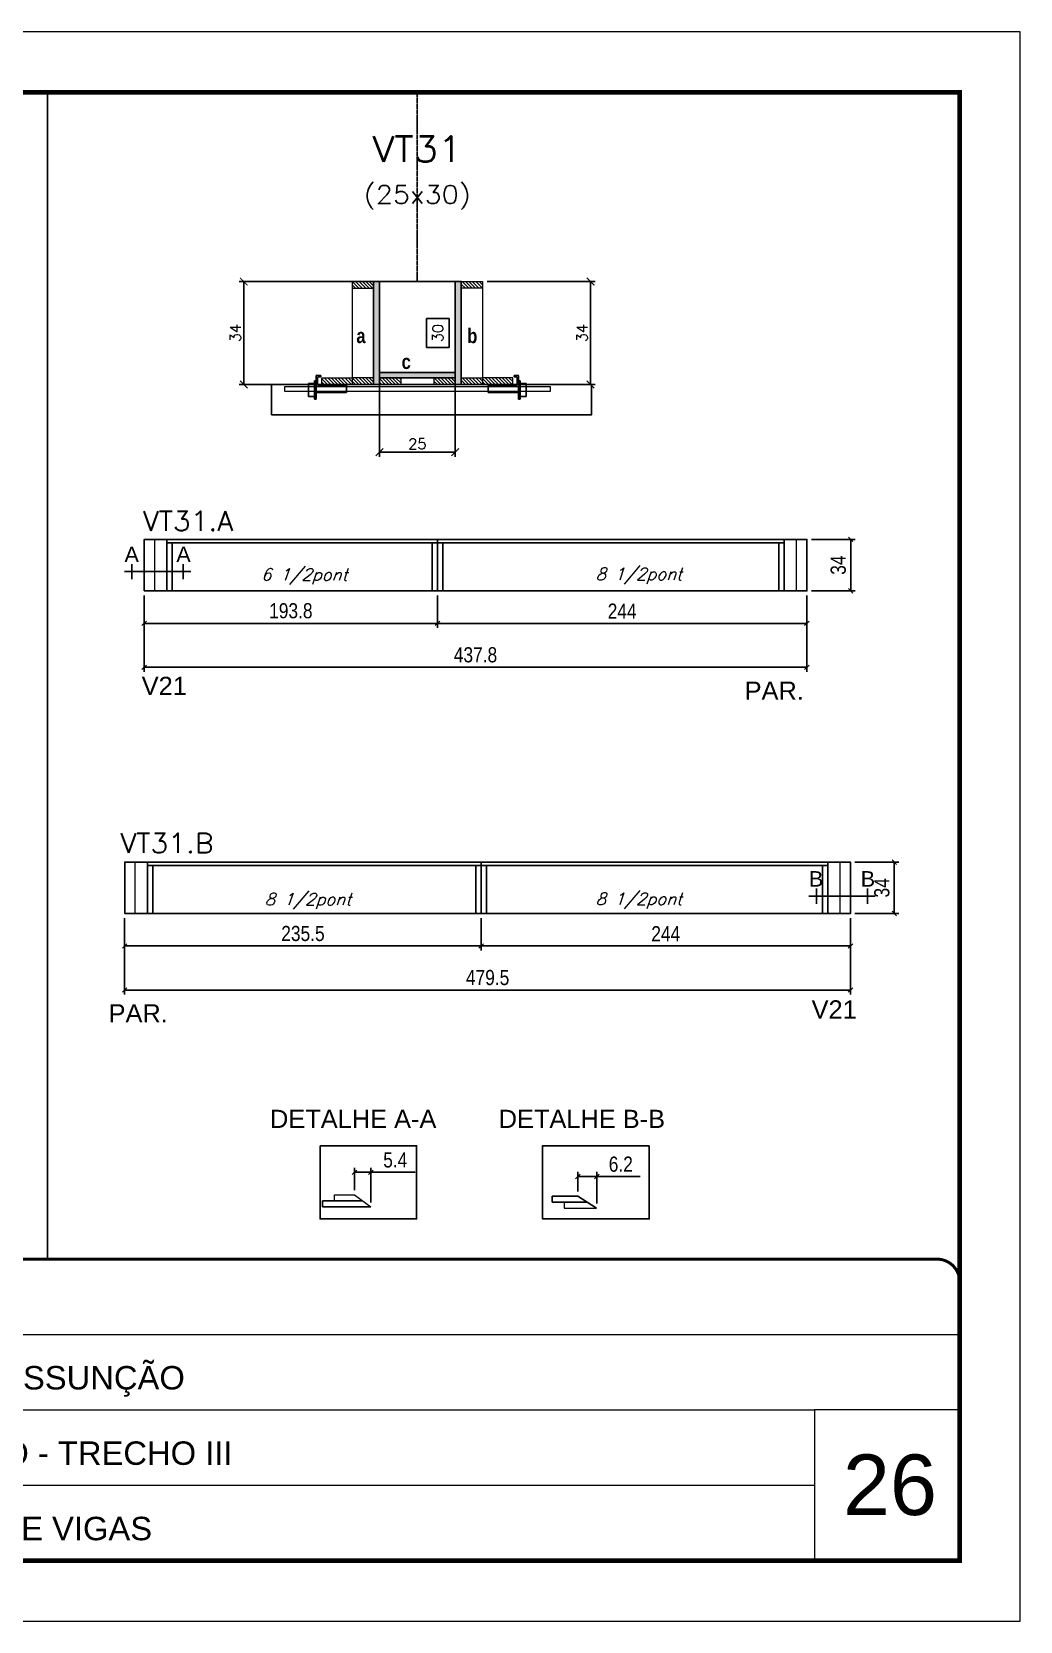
# Model space of a CAD drawing. Extents: x 137137 to 143418, y 10464 to 34486.
# Drawn here: x 139568 to 140221, y 26544 to 27594 of the extents above; entities that cross this region are included whole.
import ezdxf
from ezdxf.enums import TextEntityAlignment as Align

# ---------------------------------------------------------------- set-up
doc = ezdxf.new("R2010")
doc.units = 0
for name, pattern in [('CONTINUO', [0]), ('DASHED', [0.75, 0.5, -0.25]), ('HIDDEN', [0.375, 0.25, -0.125])]:
    doc.linetypes.add(name, pattern=pattern)
for name, color, linetype in [('5', 5, 'Continuous'), ('barrote', 251, 'Continuous'), ('COTA', 241, 'Continuous'), ('Cota Seção (2x)', 4, 'Continuous'), ('detalhes', 4, 'Continuous'), ('Painéis', 200, 'Continuous'), ('presilha', 1, 'Continuous'), ('SARR_2.2x7', 40, 'Continuous'), ('SARR_3.5x7', 81, 'Continuous'), ('texto', 7, 'Continuous'), ('Texto de Titulo', 7, 'Continuous'), ('Texto Qtd Sarr', 242, 'Continuous')]:
    doc.layers.add(name, color=color, linetype=linetype)
for name, color, linetype, lineweight in [('CARIMBO', 255, 'Continuous', 9), ('CONCRETO', 251, 'Continuous', 25), ('Escoras', 2, 'Continuous', 25), ('Folhas', 255, 'Continuous', 9), ('Hachura', 251, 'Continuous', 9), ('Madeira', 126, 'Continuous', 18), ('Sarr 2.2x7', 40, 'Continuous', 9), ('SARRAFO DE PRESSAO', 251, 'DASHED', 9), ('SCO-___-LAJ', 2, 'Continuous', 0), ('Texto Seção', 7, 'Continuous', 15)]:
    doc.layers.add(name, color=color, linetype=linetype, lineweight=lineweight)
doc.styles.add('ARIAL', font='arial.ttf')
doc.styles.add('COTA TECNICA', font='techl___.ttf', dxfattribs={"height": 10})
doc.styles.add('REGUA-120', font='ROMANS.shx', dxfattribs={"height": 15})
doc.styles.add('Romans', font='romans.shx')
doc.styles.get("Standard").update_dxf_attribs({"font": 'arial.ttf'})
doc.styles.add('TECNICA', font='techb___.ttf', dxfattribs={"height": 10})
doc.dimstyles.new('Cota Seção (2x)', dxfattribs={"dimtxt": 7, "dimasz": 5, "dimexe": 3, "dimexo": 3, "dimgap": 2, "dimtad": 3, "dimdec": 1, "dimlfac": 0.5, "dimzin": 12, "dimdsep": 46, "dimtxsty": 'Romans', "dimblk": 'ARCHTICK', "dimcen": 0, "dimclrd": 4, "dimclre": 4, "dimclrt": 1, "dimadec": 1, "dimazin": 3, "dimtfac": 1, "dimtdec": 1, "dimtmove": 0, "dimatfit": 3, "dimldrblk": 'OBLIQUE', "dimfxl": 1, "dimtolj": 1, "dimtzin": 12, "dimarcsym": 0})
doc.dimstyles.new('Cota Seção interna', dxfattribs={"dimtxt": 7, "dimasz": 6, "dimexe": 0.18, "dimexo": 2, "dimgap": -4, "dimtad": 3, "dimdec": 1, "dimlfac": 0.5, "dimzin": 12, "dimdsep": 46, "dimtxsty": 'Romans', "dimblk": 'ARCHTICK', "dimcen": 0.09, "dimse1": 1, "dimse2": 1, "dimsd1": 1, "dimsd2": 1, "dimclrd": 180, "dimclre": 5, "dimclrt": 1, "dimadec": 0, "dimazin": 3, "dimtfac": 1, "dimtdec": 1, "dimtofl": 0, "dimtmove": 0, "dimatfit": 3, "dimldrblk": 'ARCHTICK', "dimfxl": 1, "dimtolj": 1, "dimtzin": 0, "dimarcsym": 0})
doc.dimstyles.new('PAINEL', dxfattribs={"dimtxt": 10, "dimasz": 3, "dimexe": 3, "dimexo": 3, "dimgap": 3, "dimtad": 1, "dimdec": 1, "dimzin": 12, "dimdsep": 46, "dimtxsty": 'COTA TECNICA', "dimblk1": 'OBLIQUE', "dimblk2": 'OBLIQUE', "dimsah": 1, "dimcen": 0.9, "dimclrd": 4, "dimclre": 4, "dimclrt": 240, "dimadec": 1, "dimazin": 3, "dimtfac": 1, "dimtdec": 1, "dimtmove": 0, "dimatfit": 3, "dimfxl": 1, "dimtolj": 1, "dimtzin": 12, "dimarcsym": 0})
pattern_1 = [(315, (162766.0942, 19131.6818), (1.12253202, 1.12253202), [])]
pattern_2 = [(315, (162754.0942, 19131.6818), (1.12253202, 1.12253202), [])]

# ---------------------------------------------------------------- blocks, each defined once
blk = doc.blocks.new('_ArchTick')
at = {"color": 0, "linetype": 'ByBlock', "const_width": 0.15}
blk.add_lwpolyline([(-0.5, -0.5), (0.5, 0.5)], dxfattribs=at)
blk = doc.blocks.new('*D262')
at = {"layer": 'COTA', "color": 4, "lineweight": -2, "transparency": 16777216}
for p, q in [((139794.5, 27429.3), (139704.8, 27429.3)), ((139707.8, 27361.3), (139707.8, 27429.3)), ((139756.5, 27361.3), (139704.8, 27361.3))]:
    blk.add_line(p, q, dxfattribs=at)
at = {"layer": 'Defpoints', "color": 0, "transparency": 16777216}
for p in [(139707.8, 27429.3), (139797.5, 27429.3), (139759.5, 27361.3)]:
    blk.add_point(p, dxfattribs=at)
at = {"layer": 'COTA', "color": 4, "lineweight": -2, "transparency": 16777216, "xscale": 5, "yscale": 5, "zscale": 5}
for p, rotation in [((139707.8, 27429.3), 90), ((139707.8, 27361.3), 270)]:
    blk.add_blockref('_ArchTick', p, dxfattribs=dict(at, rotation=rotation))
at = {"layer": 'COTA', "color": 1, "transparency": 16777216, "insert": (139702.3, 27395.3), "char_height": 7, "attachment_point": 5, "rotation": 90, "style": 'Romans'}
blk.add_mtext('\\A1;34', dxfattribs=at)
blk = doc.blocks.new('_Oblique')
at = {"color": 0, "linetype": 'ByBlock', "lineweight": -2}
blk.add_line((-0.5, -0.5), (0.5, 0.5), dxfattribs=at)
blk = doc.blocks.new('*D263')
at = {"layer": 'COTA', "color": 4, "lineweight": -2, "transparency": 16777216}
for p, q in [((139868.5, 27429.3), (139939.9, 27429.3)), ((139936.9, 27361.3), (139936.9, 27429.3)), ((139888.5, 27361.3), (139939.9, 27361.3))]:
    blk.add_line(p, q, dxfattribs=at)
at = {"layer": 'Defpoints', "color": 0, "transparency": 16777216}
for p in [(139865.5, 27429.3), (139936.9, 27429.3), (139885.5, 27361.3)]:
    blk.add_point(p, dxfattribs=at)
at = {"layer": 'COTA', "color": 4, "lineweight": -2, "transparency": 16777216, "xscale": 5, "yscale": 5, "zscale": 5}
for p, rotation in [((139936.9, 27429.3), 90), ((139936.9, 27361.3), 270)]:
    blk.add_blockref('_ArchTick', p, dxfattribs=dict(at, rotation=rotation))
at = {"layer": 'COTA', "color": 1, "transparency": 16777216, "insert": (139931.4, 27395.3), "char_height": 7, "attachment_point": 5, "rotation": 90, "style": 'Romans'}
blk.add_mtext('\\A1;34', dxfattribs=at)
blk = doc.blocks.new('*D264')
at = {"layer": 'Cota Seção (2x)', "color": 180, "lineweight": -2, "transparency": 16777216}
for p, q in [((139843.5, 27405), (139828.5, 27405)), ((139828.5, 27405), (139828.5, 27385.7)), ((139843.5, 27385.7), (139843.5, 27405)), ((139828.5, 27385.7), (139843.5, 27385.7))]:
    blk.add_line(p, q, dxfattribs=at)
at = {"layer": 'Defpoints', "color": 0, "transparency": 16777216}
for p in [(139847.5, 27429.3), (139847.5, 27429.3), (139847.5, 27369.3)]:
    blk.add_point(p, dxfattribs=at)
at = {"layer": 'Cota Seção (2x)', "color": 1, "transparency": 16777216, "insert": (139836, 27395.3), "char_height": 7, "attachment_point": 5, "rotation": 90, "style": 'Romans'}
blk.add_mtext('\\A1;30', dxfattribs=at)
blk = doc.blocks.new('titulo1')
at = {"layer": 'Defpoints', "color": 252, "linetype": 'HIDDEN', "ltscale": 2}
blk.add_line((0, 0), (0, 125), dxfattribs=at)
at = {"layer": 'Defpoints', "style": 'Romans', "oblique": 15}
blk.add_attdef('FOLHA', text='', height=10, dxfattribs=at).set_placement((0, 15.6), align=Align.MIDDLE_CENTER)
at = {"layer": 'Texto Qtd Sarr', "color": 3, "style": 'Romans', "oblique": 15}
for tag, height, p in [('TITULO', 17, (0, 71.4)), ('SEÇÃO', 12, (0, 41.5))]:
    blk.add_attdef(tag, text='', height=height, dxfattribs=at).set_placement(p, align=Align.MIDDLE_CENTER)
blk = doc.blocks.new('PRESILHA METÁLICA 1')
at = {"layer": 'presilha'}
for p, q in [((7.5, 10.6), (7.5, 19.9)), ((12, 21), (8.6, 21)), ((9, 11.6), (9, 18.9)), ((12, 19.5), (9.6, 19.5)), ((12, 21), (12, 19.5)), ((0, 13), (6, 13)), ((0, 13), (0, 0)), ((6, 0), (0, 0)), ((6, 15.5), (7.5, 15.5)), ((6, -2.5), (6, 15.5)), ((6, 13), (6, 0)), ((7.5, 15.5), (7.5, -2.5)), ((37.5, 4.1), (7.5, 4.1)), ((37.5, 11), (9.6, 11)), ((37.5, 11), (37.5, 4.1)), ((7.5, -2.5), (6, -2.5))]:
    blk.add_line(p, q, dxfattribs=at)
for centre, radius, start, end in [((8.6, 19.9), 1.14, 90, 180), ((9.6, 18.9), 0.57, 90, 180), ((9.6, 11.6), 0.57, 180, 270)]:
    blk.add_arc(centre, radius, start, end, dxfattribs=at)
blk = doc.blocks.new('*D265')
at = {"layer": 'COTA', "color": 4, "lineweight": -2, "transparency": 16777216}
for p, q in [((139797.5, 27362.7), (139797.5, 27313.6)), ((139847.5, 27362.7), (139847.5, 27313.6)), ((139797.5, 27316.6), (139847.5, 27316.6))]:
    blk.add_line(p, q, dxfattribs=at)
at = {"layer": 'Defpoints', "color": 0, "transparency": 16777216}
for p in [(139797.5, 27365.7), (139847.5, 27365.7), (139847.5, 27316.6)]:
    blk.add_point(p, dxfattribs=at)
at = {"layer": 'COTA', "color": 4, "lineweight": -2, "transparency": 16777216, "xscale": 5, "yscale": 5, "zscale": 5, "rotation": 180}
blk.add_blockref('_ArchTick', (139797.5, 27316.6), dxfattribs=at)
at = {"layer": 'COTA', "color": 4, "lineweight": -2, "transparency": 16777216, "xscale": 5, "yscale": 5, "zscale": 5}
blk.add_blockref('_ArchTick', (139847.5, 27316.6), dxfattribs=at)
at = {"layer": 'COTA', "color": 1, "transparency": 16777216, "insert": (139822.5, 27322.1), "char_height": 7, "attachment_point": 5, "style": 'Romans'}
blk.add_mtext('\\A1;25', dxfattribs=at)
blk = doc.blocks.new('*D266')
at = {"layer": 'COTA', "color": 4, "linetype": 'ByBlock', "lineweight": -2, "transparency": 16777216}
for p, q in [((140082.8, 27259), (140111.8, 27259)), ((140108.8, 27259), (140108.8, 27225)), ((140082.8, 27225), (140111.8, 27225))]:
    blk.add_line(p, q, dxfattribs=at)
at = {"layer": 'Defpoints', "color": 0, "linetype": 'ByBlock', "transparency": 16777216}
for p in [(140079.8, 27259), (140079.8, 27225), (140108.8, 27225)]:
    blk.add_point(p, dxfattribs=at)
at = {"layer": 'COTA', "color": 4, "linetype": 'ByBlock', "lineweight": -2, "transparency": 16777216, "xscale": 3, "yscale": 3, "zscale": 3}
for p, rotation in [((140108.8, 27259), 90), ((140108.8, 27225), 270)]:
    blk.add_blockref('_Oblique', p, dxfattribs=dict(at, rotation=rotation))
at = {"layer": 'COTA', "color": 240, "linetype": 'ByBlock', "transparency": 16777216, "insert": (140100.6, 27242), "char_height": 10, "attachment_point": 5, "rotation": 90, "style": 'COTA TECNICA'}
blk.add_mtext('\\A1;34', dxfattribs=at)
blk = doc.blocks.new('*D267')
at = {"layer": 'Defpoints', "color": 0, "linetype": 'ByBlock', "transparency": 16777216}
for p in [(139642, 27225), (140079.8, 27225), (139642, 27174.5)]:
    blk.add_point(p, dxfattribs=at)
at = {"layer": 'Escoras', "color": 4, "linetype": 'ByBlock', "lineweight": -2, "transparency": 16777216}
for p, q in [((139642, 27222), (139642, 27171.5)), ((140079.8, 27222), (140079.8, 27171.5)), ((140079.8, 27174.5), (139642, 27174.5))]:
    blk.add_line(p, q, dxfattribs=at)
at = {"layer": 'Escoras', "color": 4, "linetype": 'ByBlock', "lineweight": -2, "transparency": 16777216, "xscale": 3, "yscale": 3, "zscale": 3, "rotation": 180}
blk.add_blockref('_Oblique', (139642, 27174.5), dxfattribs=at)
at = {"layer": 'Escoras', "color": 4, "linetype": 'ByBlock', "lineweight": -2, "transparency": 16777216, "xscale": 3, "yscale": 3, "zscale": 3}
blk.add_blockref('_Oblique', (140079.8, 27174.5), dxfattribs=at)
at = {"layer": 'Escoras', "color": 240, "linetype": 'ByBlock', "transparency": 16777216, "insert": (139860.9, 27182.7), "char_height": 10, "attachment_point": 5, "style": 'COTA TECNICA'}
blk.add_mtext('\\A1;437.8', dxfattribs=at)
blk = doc.blocks.new('*D825')
at = {"layer": 'Defpoints', "color": 0, "linetype": 'ByBlock', "transparency": 16777216}
for p in [(139642, 27225), (139835.8, 27225), (139835.8, 27203.5)]:
    blk.add_point(p, dxfattribs=at)
at = {"layer": 'Escoras', "color": 4, "linetype": 'ByBlock', "lineweight": -2, "transparency": 16777216}
for p, q in [((139642, 27222), (139642, 27200.5)), ((139835.8, 27222), (139835.8, 27200.5)), ((139642, 27203.5), (139835.8, 27203.5))]:
    blk.add_line(p, q, dxfattribs=at)
at = {"layer": 'Escoras', "color": 4, "linetype": 'ByBlock', "lineweight": -2, "transparency": 16777216, "xscale": 3, "yscale": 3, "zscale": 3, "rotation": 180}
blk.add_blockref('_Oblique', (139642, 27203.5), dxfattribs=at)
at = {"layer": 'Escoras', "color": 4, "linetype": 'ByBlock', "lineweight": -2, "transparency": 16777216, "xscale": 3, "yscale": 3, "zscale": 3}
blk.add_blockref('_Oblique', (139835.8, 27203.5), dxfattribs=at)
at = {"layer": 'Escoras', "color": 240, "linetype": 'ByBlock', "transparency": 16777216, "insert": (139738.9, 27211.8), "char_height": 10, "attachment_point": 5, "style": 'COTA TECNICA'}
blk.add_mtext('\\A1;193.8', dxfattribs=at)
blk = doc.blocks.new('*D826')
at = {"layer": 'Defpoints', "color": 0, "linetype": 'ByBlock', "transparency": 16777216}
for p in [(139835.8, 27225), (140079.8, 27225), (140079.8, 27203.5)]:
    blk.add_point(p, dxfattribs=at)
at = {"layer": 'Escoras', "color": 4, "linetype": 'ByBlock', "lineweight": -2, "transparency": 16777216}
for p, q in [((139835.8, 27222), (139835.8, 27200.5)), ((140079.8, 27222), (140079.8, 27200.5)), ((139835.8, 27203.5), (140079.8, 27203.5))]:
    blk.add_line(p, q, dxfattribs=at)
at = {"layer": 'Escoras', "color": 4, "linetype": 'ByBlock', "lineweight": -2, "transparency": 16777216, "xscale": 3, "yscale": 3, "zscale": 3, "rotation": 180}
blk.add_blockref('_Oblique', (139835.8, 27203.5), dxfattribs=at)
at = {"layer": 'Escoras', "color": 4, "linetype": 'ByBlock', "lineweight": -2, "transparency": 16777216, "xscale": 3, "yscale": 3, "zscale": 3}
blk.add_blockref('_Oblique', (140079.8, 27203.5), dxfattribs=at)
at = {"layer": 'Escoras', "color": 240, "linetype": 'ByBlock', "transparency": 16777216, "insert": (139957.8, 27211.6), "char_height": 10, "attachment_point": 5, "style": 'COTA TECNICA'}
blk.add_mtext('\\A1;244', dxfattribs=at)
blk = doc.blocks.new('*D268')
at = {"layer": 'COTA', "color": 4, "linetype": 'ByBlock', "lineweight": -2, "transparency": 16777216}
for p, q in [((140111.6, 27045.8), (140140.6, 27045.8)), ((140137.6, 27045.8), (140137.6, 27011.8)), ((140111.6, 27011.8), (140140.6, 27011.8))]:
    blk.add_line(p, q, dxfattribs=at)
at = {"layer": 'Defpoints', "color": 0, "linetype": 'ByBlock', "transparency": 16777216}
for p in [(140108.6, 27045.8), (140108.6, 27011.8), (140137.6, 27011.8)]:
    blk.add_point(p, dxfattribs=at)
at = {"layer": 'COTA', "color": 4, "linetype": 'ByBlock', "lineweight": -2, "transparency": 16777216, "xscale": 3, "yscale": 3, "zscale": 3}
for p, rotation in [((140137.6, 27045.8), 90), ((140137.6, 27011.8), 270)]:
    blk.add_blockref('_Oblique', p, dxfattribs=dict(at, rotation=rotation))
at = {"layer": 'COTA', "color": 240, "linetype": 'ByBlock', "transparency": 16777216, "insert": (140129.4, 27028.8), "char_height": 10, "attachment_point": 5, "rotation": 90, "style": 'COTA TECNICA'}
blk.add_mtext('\\A1;34', dxfattribs=at)
blk = doc.blocks.new('*D269')
at = {"layer": 'Defpoints', "color": 0, "linetype": 'ByBlock', "transparency": 16777216}
for p in [(139629.1, 27011.8), (140108.6, 27011.8), (139629.1, 26961.3)]:
    blk.add_point(p, dxfattribs=at)
at = {"layer": 'Escoras', "color": 4, "linetype": 'ByBlock', "lineweight": -2, "transparency": 16777216}
for p, q in [((139629.1, 27008.8), (139629.1, 26958.3)), ((140108.6, 27008.8), (140108.6, 26958.3)), ((140108.6, 26961.3), (139629.1, 26961.3))]:
    blk.add_line(p, q, dxfattribs=at)
at = {"layer": 'Escoras', "color": 4, "linetype": 'ByBlock', "lineweight": -2, "transparency": 16777216, "xscale": 3, "yscale": 3, "zscale": 3, "rotation": 180}
blk.add_blockref('_Oblique', (139629.1, 26961.3), dxfattribs=at)
at = {"layer": 'Escoras', "color": 4, "linetype": 'ByBlock', "lineweight": -2, "transparency": 16777216, "xscale": 3, "yscale": 3, "zscale": 3}
blk.add_blockref('_Oblique', (140108.6, 26961.3), dxfattribs=at)
at = {"layer": 'Escoras', "color": 240, "linetype": 'ByBlock', "transparency": 16777216, "insert": (139868.9, 26969.5), "char_height": 10, "attachment_point": 5, "style": 'COTA TECNICA'}
blk.add_mtext('\\A1;479.5', dxfattribs=at)
blk = doc.blocks.new('*D827')
at = {"layer": 'Defpoints', "color": 0, "linetype": 'ByBlock', "transparency": 16777216}
for p in [(139629.1, 27011.8), (139864.6, 27011.8), (139864.6, 26990.4)]:
    blk.add_point(p, dxfattribs=at)
at = {"layer": 'Escoras', "color": 4, "linetype": 'ByBlock', "lineweight": -2, "transparency": 16777216}
for p, q in [((139629.1, 27008.8), (139629.1, 26987.4)), ((139864.6, 27008.8), (139864.6, 26987.4)), ((139629.1, 26990.4), (139864.6, 26990.4))]:
    blk.add_line(p, q, dxfattribs=at)
at = {"layer": 'Escoras', "color": 4, "linetype": 'ByBlock', "lineweight": -2, "transparency": 16777216, "xscale": 3, "yscale": 3, "zscale": 3, "rotation": 180}
blk.add_blockref('_Oblique', (139629.1, 26990.4), dxfattribs=at)
at = {"layer": 'Escoras', "color": 4, "linetype": 'ByBlock', "lineweight": -2, "transparency": 16777216, "xscale": 3, "yscale": 3, "zscale": 3}
blk.add_blockref('_Oblique', (139864.6, 26990.4), dxfattribs=at)
at = {"layer": 'Escoras', "color": 240, "linetype": 'ByBlock', "transparency": 16777216, "insert": (139746.9, 26998.6), "char_height": 10, "attachment_point": 5, "style": 'COTA TECNICA'}
blk.add_mtext('\\A1;235.5', dxfattribs=at)
blk = doc.blocks.new('*D828')
at = {"layer": 'Defpoints', "color": 0, "linetype": 'ByBlock', "transparency": 16777216}
for p in [(139864.6, 27011.8), (140108.6, 27011.8), (140108.6, 26990.4)]:
    blk.add_point(p, dxfattribs=at)
at = {"layer": 'Escoras', "color": 4, "linetype": 'ByBlock', "lineweight": -2, "transparency": 16777216}
for p, q in [((139864.6, 27008.8), (139864.6, 26987.4)), ((140108.6, 27008.8), (140108.6, 26987.4)), ((139864.6, 26990.4), (140108.6, 26990.4))]:
    blk.add_line(p, q, dxfattribs=at)
at = {"layer": 'Escoras', "color": 4, "linetype": 'ByBlock', "lineweight": -2, "transparency": 16777216, "xscale": 3, "yscale": 3, "zscale": 3, "rotation": 180}
blk.add_blockref('_Oblique', (139864.6, 26990.4), dxfattribs=at)
at = {"layer": 'Escoras', "color": 4, "linetype": 'ByBlock', "lineweight": -2, "transparency": 16777216, "xscale": 3, "yscale": 3, "zscale": 3}
blk.add_blockref('_Oblique', (140108.6, 26990.4), dxfattribs=at)
at = {"layer": 'Escoras', "color": 240, "linetype": 'ByBlock', "transparency": 16777216, "insert": (139986.6, 26998.5), "char_height": 10, "attachment_point": 5, "style": 'COTA TECNICA'}
blk.add_mtext('\\A1;244', dxfattribs=at)
blk = doc.blocks.new('9999999999')
at = {"color": 30, "linetype": 'CONTINUO'}
for p, q in [((98564.6, 34379.6), (99584, 34379.6)), ((98564.6, 34329.8), (99488, 34329.8)), ((99584, 34329.8), (99488, 34329.8)), ((99488, 34329.8), (99488, 34230.2)), ((98564.6, 34280), (99488, 34280))]:
    blk.add_line(p, q, dxfattribs=at)
at = {"color": 30, "linetype": 'CONTINUO', "const_width": 2}
blk.add_lwpolyline([(99584, 34230.2), (99584, 34414.4, 0.414214), (99569, 34429.4), (98229, 34429.4, 0.414214), (98214, 34414.4), (98214, 34245.2, 0.414214), (98229, 34230.2), (99584, 34230.2)], format="xyb", dxfattribs=at)
at = {"layer": 'Folhas'}
blk.add_lwpolyline([(98139, 34190.2), (99624, 34190.2), (99624, 35240.2), (98139, 35240.2)], close=True, dxfattribs=at)
at = {"layer": 'Folhas', "color": 30, "const_width": 3}
blk.add_lwpolyline([(98214, 34230.2), (99584, 34230.2), (99584, 35200.2), (98214, 35200.2)], close=True, dxfattribs=at)
at = {"color": 7, "linetype": 'Continuous', "ltscale": 5, "style": 'ARIAL'}
for s, p in [('HOSPITAL ASSUNÇÃO', (98837.7, 34343.3)), ('2° SUBSOLO - TRECHO III', (98837.7, 34293.5)), ('LATERAIS DE VIGAS', (98837.7, 34243.7))]:
    blk.add_text(s, height=15.483, dxfattribs=at).set_placement(p)
blk = doc.blocks.new('*D87')
at = {"layer": 'Defpoints', "color": 0, "linetype": 'ByBlock', "transparency": 16777216}
for p in [(139941, 26838.1), (139928.5, 26825.2), (139941, 26817.2)]:
    blk.add_point(p, dxfattribs=at)
at = {"layer": 'Escoras', "color": 4, "linetype": 'ByBlock', "lineweight": -2, "transparency": 16777216}
for p, q in [((139928.5, 26828.2), (139928.5, 26841.1)), ((139928.5, 26838.1), (139941, 26838.1)), ((139941, 26820.2), (139941, 26841.1)), ((139941, 26838.1), (139969.8, 26838.1))]:
    blk.add_line(p, q, dxfattribs=at)
at = {"layer": 'Escoras', "color": 4, "linetype": 'ByBlock', "lineweight": -2, "transparency": 16777216, "xscale": 3, "yscale": 3, "zscale": 3, "rotation": 180}
blk.add_blockref('_Oblique', (139928.5, 26838.1), dxfattribs=at)
at = {"layer": 'Escoras', "color": 4, "linetype": 'ByBlock', "lineweight": -2, "transparency": 16777216, "xscale": 3, "yscale": 3, "zscale": 3}
blk.add_blockref('_Oblique', (139941, 26838.1), dxfattribs=at)
at = {"layer": 'Escoras', "color": 240, "linetype": 'ByBlock', "transparency": 16777216, "insert": (139956.9, 26846.2), "char_height": 10, "attachment_point": 5, "style": 'COTA TECNICA'}
blk.add_mtext('\\A1;6.2', dxfattribs=at)
blk = doc.blocks.new('*D88')
at = {"layer": 'Defpoints', "color": 0, "linetype": 'ByBlock', "transparency": 16777216}
for p in [(139781, 26840.9), (139781, 26826), (139791.8, 26818)]:
    blk.add_point(p, dxfattribs=at)
at = {"layer": 'Escoras', "color": 4, "linetype": 'ByBlock', "lineweight": -2, "transparency": 16777216}
for p, q in [((139781, 26829), (139781, 26843.9)), ((139781, 26840.9), (139791.8, 26840.9)), ((139791.8, 26821), (139791.8, 26843.9)), ((139791.8, 26840.9), (139821.1, 26840.9))]:
    blk.add_line(p, q, dxfattribs=at)
at = {"layer": 'Escoras', "color": 4, "linetype": 'ByBlock', "lineweight": -2, "transparency": 16777216, "xscale": 3, "yscale": 3, "zscale": 3, "rotation": 180}
blk.add_blockref('_Oblique', (139781, 26840.9), dxfattribs=at)
at = {"layer": 'Escoras', "color": 4, "linetype": 'ByBlock', "lineweight": -2, "transparency": 16777216, "xscale": 3, "yscale": 3, "zscale": 3}
blk.add_blockref('_Oblique', (139791.8, 26840.9), dxfattribs=at)
at = {"layer": 'Escoras', "color": 240, "linetype": 'ByBlock', "transparency": 16777216, "insert": (139807.9, 26849), "char_height": 10, "attachment_point": 5, "style": 'COTA TECNICA'}
blk.add_mtext('\\A1;5.4', dxfattribs=at)

msp = doc.modelspace()

# ---------------------------------------------------------------- hatches: boundary and pattern name
at = {"layer": 'Hachura'}
h = msp.add_hatch(dxfattribs=at)
h.set_pattern_fill('ANSI31', color=256, scale=0.5, angle=270, style=0)
h.set_pattern_definition([(315, (162754.0942, 19121.6818), (1.12253202, 1.12253202), [])])
h.paths.add_polyline_path([(139793.47, 27424.93), (139793.47, 27429.33), (139779.47, 27429.33), (139779.47, 27424.93)])
h = msp.add_hatch(color=256, dxfattribs=at)
h.dxf.hatch_style = 1
h.paths.add_polyline_path([(139793.47, 27429.33), (139797.47, 27429.33), (139797.47, 27361.33), (139793.47, 27361.33)])
h = msp.add_hatch(color=256, dxfattribs=at)
h.dxf.hatch_style = 1
h.paths.add_polyline_path([(139851.46, 27429.33), (139847.46, 27429.33), (139847.47, 27361.33), (139851.47, 27361.33)])
h = msp.add_hatch(dxfattribs=at)
h.set_pattern_fill('ANSI31', color=256, scale=0.5, angle=270, style=0)
h.set_pattern_definition([(315, (162766.1038, 19121.6818), (1.12253202, 1.12253202), [])])
h.paths.add_polyline_path([(139851.46, 27424.93), (139851.46, 27429.33), (139865.46, 27429.33), (139865.46, 27424.93)])
h = msp.add_hatch(dxfattribs=at)
h.set_pattern_fill('ANSI31', color=256, scale=0.5, angle=270, style=0)
h.set_pattern_definition(pattern_2)
h.paths.add_polyline_path([(139759.47, 27361.33), (139759.47, 27365.73), (139779.47, 27365.73), (139779.47, 27361.33)])
h = msp.add_hatch(dxfattribs=at)
h.set_pattern_fill('ANSI31', color=256, scale=0.5, angle=270, style=0)
h.set_pattern_definition([(315, (162754.0942, 19058.0818), (1.12253202, 1.12253202), [])])
h.paths.add_polyline_path([(139793.47, 27361.33), (139793.47, 27365.73), (139779.47, 27365.73), (139779.47, 27361.33)])
h = msp.add_hatch(color=256, dxfattribs=at)
h.dxf.hatch_style = 1
h.paths.add_polyline_path([(139797.47, 27365.73), (139797.47, 27369.33), (139847.47, 27369.33), (139847.47, 27365.73)])
h = msp.add_hatch(dxfattribs=at)
h.set_pattern_fill('ANSI31', color=256, scale=0.5, angle=270, style=0)
h.set_pattern_definition(pattern_2)
h.paths.add_polyline_path([(139797.47, 27361.33), (139797.47, 27365.73), (139811.47, 27365.73), (139811.47, 27361.33)])
h = msp.add_hatch(dxfattribs=at)
h.set_pattern_fill('ANSI31', color=256, scale=0.5, angle=270, style=0)
h.set_pattern_definition(pattern_1)
h.paths.add_polyline_path([(139847.47, 27361.33), (139847.47, 27365.73), (139833.47, 27365.73), (139833.47, 27361.33)])
h = msp.add_hatch(dxfattribs=at)
h.set_pattern_fill('ANSI31', color=256, scale=0.5, angle=270, style=0)
h.set_pattern_definition([(315, (162766.0942, 19058.0818), (1.12253202, 1.12253202), [])])
h.paths.add_polyline_path([(139851.47, 27361.33), (139851.47, 27365.73), (139865.47, 27365.73), (139865.47, 27361.33)])
h = msp.add_hatch(dxfattribs=at)
h.set_pattern_fill('ANSI31', color=256, scale=0.5, angle=270, style=0)
h.set_pattern_definition(pattern_1)
h.paths.add_polyline_path([(139885.47, 27361.33), (139885.47, 27365.73), (139865.47, 27365.73), (139865.47, 27361.33)])

# ---------------------------------------------------------------- linework, layer by layer
at = {"linetype": 'ByBlock'}
for points in [[(139758.24, 26858.41), (139822, 26858.41), (139822, 26810.07), (139758.24, 26810.07)], [(139975.68, 26858.41), (139905.26, 26858.41), (139905.26, 26810.07), (139975.68, 26810.07)]]:
    msp.add_lwpolyline(points, close=True, dxfattribs=at)
at = {"layer": 'barrote'}
msp.add_lwpolyline([(139726.02, 27341.33), (139937.6, 27341.33), (139937.6, 27361.33), (139726.02, 27361.33)], close=True, dxfattribs=at)
at = {"layer": 'CONCRETO'}
msp.add_lwpolyline([(139797.47, 27429.33), (139797.47, 27429.33), (139797.47, 27429.33), (139797.47, 27429.33), (139847.47, 27429.33), (139847.47, 27429.33), (139847.47, 27429.33), (139847.47, 27369.33), (139797.47, 27369.33), (139797.47, 27429.33)], close=True, dxfattribs=at)
at = {"layer": 'COTA', "linetype": 'ByBlock'}
msp.add_line((139578.06, 26783.57), (139578.06, 27554.33), dxfattribs=at)
at = {"layer": 'detalhes'}
for p, q in [((139672.79, 27237.7), (139628.95, 27237.7)), ((139633.95, 27242.7), (139633.95, 27232.7)), ((139667.79, 27242.7), (139667.79, 27232.7)), ((140086.13, 27028.32), (140086.13, 27018.32)), ((140119.97, 27028.32), (140119.97, 27018.32)), ((140124.97, 27023.32), (140081.13, 27023.32))]:
    msp.add_line(p, q, dxfattribs=at)
at = {"layer": 'Madeira'}
for points in [[(139793.47, 27424.93), (139793.47, 27429.33), (139779.47, 27429.33), (139779.47, 27424.93)], [(139793.47, 27429.33), (139779.47, 27429.33), (139779.47, 27361.33), (139793.47, 27361.33)], [(139851.46, 27424.93), (139851.46, 27429.33), (139865.46, 27429.33), (139865.46, 27424.93)], [(139851.46, 27429.33), (139865.46, 27429.33), (139865.47, 27361.33), (139851.47, 27361.33)], [(139759.47, 27361.33), (139759.47, 27365.73), (139779.47, 27365.73), (139779.47, 27361.33)], [(139793.47, 27361.33), (139793.47, 27365.73), (139779.47, 27365.73), (139779.47, 27361.33)], [(139797.47, 27361.33), (139797.47, 27365.73), (139811.47, 27365.73), (139811.47, 27361.33)], [(139847.47, 27361.33), (139847.47, 27365.73), (139833.47, 27365.73), (139833.47, 27361.33)], [(139851.47, 27361.33), (139851.47, 27365.73), (139865.47, 27365.73), (139865.47, 27361.33)], [(139885.47, 27361.33), (139885.47, 27365.73), (139865.47, 27365.73), (139865.47, 27361.33)]]:
    msp.add_lwpolyline(points, close=True, dxfattribs=at)
at = {"layer": 'Painéis', "linetype": 'ByBlock'}
for p, q in [((139835.84, 27224.97), (139835.84, 27258.97)), ((139864.62, 27011.82), (139864.62, 27045.82)), ((139759.79, 26821.97), (139786.34, 26822.01)), ((139759.79, 26817.97), (139759.79, 26821.97)), ((139791.79, 26817.97), (139759.79, 26817.97)), ((139928.46, 26825.19), (139911.46, 26825.19)), ((139911.46, 26825.19), (139911.46, 26821.19)), ((139911.46, 26821.19), (139934.7, 26821.19)), ((139940.95, 26817.19), (139928.46, 26825.19))]:
    msp.add_line(p, q, dxfattribs=at)
at = {"layer": 'Painéis'}
for points in [[(139793.47, 27429.33), (139797.47, 27429.33), (139797.47, 27361.33), (139793.47, 27361.33)], [(139851.46, 27429.33), (139847.46, 27429.33), (139847.47, 27361.33), (139851.47, 27361.33)], [(139797.47, 27365.73), (139797.47, 27369.33), (139847.47, 27369.33), (139847.47, 27365.73)]]:
    msp.add_lwpolyline(points, close=True, dxfattribs=at)
at = {"layer": 'Painéis', "linetype": 'ByBlock'}
for points in [[(139642.04, 27224.97), (140079.84, 27224.97), (140079.84, 27258.97), (139642.04, 27258.97)], [(139629.12, 27011.82), (140108.62, 27011.82), (140108.62, 27045.82), (139629.12, 27045.82)]]:
    msp.add_lwpolyline(points, close=True, dxfattribs=at)
at = {"layer": 'Sarr 2.2x7'}
for p, q in [((139649.04, 27224.97), (139649.04, 27258.97)), ((140072.84, 27258.97), (140072.84, 27224.97)), ((139636.12, 27011.82), (139636.12, 27045.82)), ((140101.62, 27045.82), (140101.62, 27011.82)), ((139767.79, 26821.97), (139767.79, 26825.97)), ((139767.79, 26825.97), (139781, 26825.97)), ((139783.27, 26822), (139767.79, 26821.97)), ((139781, 26825.97), (139791.79, 26817.97)), ((139930.1, 26821.19), (139919.46, 26821.19)), ((139919.46, 26821.19), (139919.46, 26817.19)), ((139919.46, 26817.19), (139940.95, 26817.19))]:
    msp.add_line(p, q, dxfattribs=at)
at = {"layer": 'SARR_2.2x7', "linetype": 'Continuous'}
for p, q in [((139835.84, 27256.77), (139657.04, 27256.77)), ((140064.84, 27256.77), (139835.84, 27256.77)), ((139864.62, 27043.62), (139644.12, 27043.62)), ((140093.62, 27043.62), (139864.62, 27043.62))]:
    msp.add_line(p, q, dxfattribs=at)
at = {"layer": 'SARR_3.5x7'}
for p, q in [((139657.04, 27258.97), (139657.04, 27224.97)), ((140064.84, 27258.97), (140064.84, 27224.97)), ((139660.54, 27256.77), (139660.54, 27224.97)), ((139832.34, 27256.77), (139832.34, 27224.97)), ((139839.34, 27256.77), (139839.34, 27224.97)), ((140061.34, 27256.77), (140061.34, 27224.97)), ((139644.12, 27045.82), (139644.12, 27011.82)), ((139647.62, 27043.62), (139647.62, 27011.82)), ((139861.12, 27043.62), (139861.12, 27011.82)), ((139868.12, 27043.62), (139868.12, 27011.82)), ((140090.12, 27043.62), (140090.12, 27011.82)), ((140093.62, 27045.82), (140093.62, 27011.82))]:
    msp.add_line(p, q, dxfattribs=at)
at = {"layer": 'SCO-___-LAJ', "color": 1}
msp.add_lwpolyline([(139735.02, 27359.99), (139910.29, 27359.99), (139910.29, 27356.79), (139735.02, 27356.79)], close=True, dxfattribs=at)

# ---------------------------------------------------------------- block references
at = {"layer": 'presilha', "yscale": 0.6666666666666666, "zscale": 0.6666666666666666}
for p, xscale in [((139750.61, 27353.36), 0.6666666666666666), ((139894.34, 27353.36), -0.6666666666666666)]:
    msp.add_blockref('PRESILHA METÁLICA 1', p, dxfattribs=dict(at, xscale=xscale))
at = {"layer": 'SARRAFO DE PRESSAO', "color": 6, "linetype": 'ByBlock'}
msp.add_blockref('9999999999', (40596.81, -7645.88), dxfattribs=at)
at = {"layer": 'Texto Seção'}
ref = msp.add_blockref('titulo1', (139822.47, 27429.33), dxfattribs=at)
ref.add_attrib('TITULO', 'VT31', dxfattribs={"layer": 'Texto de Titulo', "color": 7, "height": 17, "style": 'Romans', "width": 1.1}).set_placement((139822.47, 27516.83), align=Align.MIDDLE_CENTER)
ref.add_attrib('SEÇÃO', '(25x30)', dxfattribs={"layer": 'Texto de Titulo', "color": 7, "height": 12, "style": 'Romans', "width": 1.1}).set_placement((139822.47, 27486.83), align=Align.MIDDLE_CENTER)

# ---------------------------------------------------------------- texts
at = {"layer": '5', "linetype": 'Continuous'}
for s, p in [('V21', (139640.36, 27156.22)), ('PAR.', (140038.73, 27153.09)), ('V21', (140082.97, 26942.48)), ('PAR.', (139618.49, 26939.93))]:
    msp.add_text(s, height=12, rotation=0.00004, dxfattribs=at).set_placement(p)
at = {"layer": '5', "color": 7, "linetype": 'Continuous'}
for s, p in [('DETALHE A-A', (139725.15, 26870.18)), ('DETALHE B-B', (139876.23, 26870.18))]:
    msp.add_text(s, height=12, rotation=359.99996, dxfattribs=at).set_placement(p)
at = {"layer": 'CARIMBO', "style": 'ARIAL'}
msp.add_text('26', height=40, dxfattribs=at).set_placement((140103.65, 26614.47))
at = {"layer": 'detalhes', "style": 'TECNICA'}
for s, p in [('a', (139782.17, 27388.66)), ('b', (139855.41, 27388.65)), ('c', (139812.07, 27371.56))]:
    msp.add_text(s, height=9.6, dxfattribs=at).set_placement(p)
at = {"layer": 'detalhes', "color": 0, "linetype": 'Continuous', "style": 'ARIAL'}
for s, p in [('A', (139633.75, 27249.11)), ('A', (139667.99, 27249.11)), ('B', (140085.94, 27034.73)), ('B', (140120.17, 27034.73))]:
    msp.add_text(s, height=10.22, dxfattribs=at).set_placement(p, align=Align.MIDDLE_CENTER)
at = {"layer": 'texto', "color": 2, "char_height": 8, "attachment_point": 5, "style": 'Romans'}
for s, insert in [('{\\Q19;\\C256;6 1/2pont}', (139747.75, 27234.47)), ('{\\Q19;\\C256;8 1/2pont}', (139968.76, 27234.81)), ('{\\Q19;\\C256;8 1/2pont}', (139968.76, 27020.2)), ('{\\Q19;\\C256;8 1/2pont}', (139750.15, 27019.95))]:
    msp.add_mtext(s, dxfattribs=dict(at, insert=insert))
at = {"layer": 'Texto Seção', "style": 'REGUA-120', "width": 1.05}
for s, p in [('VT31.A', (139641.1, 27264.63)), ('VT31.B', (139626.3, 27051.82))]:
    msp.add_text(s, height=13, dxfattribs=at).set_placement(p)

# ---------------------------------------------------------------- dimensions: what is measured, and where the dimension line sits
at = {"layer": 'COTA'}
for base, p1, p2, picture, middle in [((139707.82, 27429.33), (139759.47, 27361.33), (139797.47, 27429.33), '*D262', (139702.32, 27395.33)), ((139936.95, 27429.33), (139885.47, 27361.33), (139865.46, 27429.33), '*D263', (139931.45, 27395.33))]:
    dim = msp.add_linear_dim(base=base, p1=p1, p2=p2, angle=90, dimstyle='Cota Seção (2x)', dxfattribs=at)
    dim.commit()
    dim.dimension.update_dxf_attribs({"geometry": picture, "text_midpoint": middle})
dim = msp.add_linear_dim(base=(139847.47, 27316.6), p1=(139797.47, 27365.73), p2=(139847.47, 27365.73), dimstyle='Cota Seção (2x)', dxfattribs=at)
dim.commit()
dim.dimension.update_dxf_attribs({"geometry": '*D265', "text_midpoint": (139822.47, 27322.1)})
at = {"layer": 'COTA', "linetype": 'ByBlock'}
for base, p1, p2, picture, middle in [((140108.82, 27224.97), (140079.84, 27258.97), (140079.84, 27224.97), '*D266', (140100.6, 27241.97)), ((140137.59, 27011.82), (140108.62, 27045.82), (140108.62, 27011.82), '*D268', (140129.37, 27028.82))]:
    dim = msp.add_linear_dim(base=base, p1=p1, p2=p2, angle=90, dimstyle='PAINEL', dxfattribs=at)
    dim.commit()
    dim.dimension.update_dxf_attribs({"geometry": picture, "text_midpoint": middle})
at = {"layer": 'Cota Seção (2x)'}
dim = msp.add_linear_dim(base=(139847.47, 27429.33), p1=(139847.47, 27369.33), p2=(139847.46, 27429.33), angle=90, dimstyle='Cota Seção interna', dxfattribs=at)
dim.commit()
dim.dimension.update_dxf_attribs({"geometry": '*D264', "text_midpoint": (139847.47, 27395.33), "dimtype": 160})
at = {"layer": 'Escoras', "linetype": 'ByBlock'}
for base, p1, p2, picture, middle in [((139642.04, 27174.49), (140079.84, 27224.97), (139642.04, 27224.97), '*D267', (139860.94, 27182.74)), ((139835.84, 27203.54), (139642.04, 27224.97), (139835.84, 27224.97), '*D825', (139738.94, 27211.79)), ((140079.84, 27203.54), (139835.84, 27224.97), (140079.84, 27224.97), '*D826', (139957.84, 27211.61)), ((139629.12, 26961.35), (140108.62, 27011.82), (139629.12, 27011.82), '*D269', (139868.87, 26969.48)), ((139864.62, 26990.39), (139629.12, 27011.82), (139864.62, 27011.82), '*D827', (139746.87, 26998.61)), ((140108.62, 26990.39), (139864.62, 27011.82), (140108.62, 27011.82), '*D828', (139986.62, 26998.47))]:
    dim = msp.add_linear_dim(base=base, p1=p1, p2=p2, dimstyle='PAINEL', dxfattribs=at)
    dim.commit()
    dim.dimension.update_dxf_attribs({"geometry": picture, "text_midpoint": middle})
dim = msp.add_linear_dim(base=(139781, 26840.88), p1=(139791.79, 26817.97), p2=(139781, 26825.97), angle=180, dimstyle='PAINEL', override={"dimlfac": 0.5}, dxfattribs=at)
dim.commit()
dim.dimension.update_dxf_attribs({"geometry": '*D88', "text_midpoint": (139807.92, 26840.88), "dimtype": 160})
dim = msp.add_linear_dim(base=(139940.95, 26838.1), p1=(139928.46, 26825.19), p2=(139940.95, 26817.19), angle=180, dimstyle='PAINEL', override={"dimlfac": 0.5}, dxfattribs=at)
dim.commit()
dim.dimension.update_dxf_attribs({"geometry": '*D87', "text_midpoint": (139956.9, 26846.2)})

doc.saveas('drawing.dxf')
